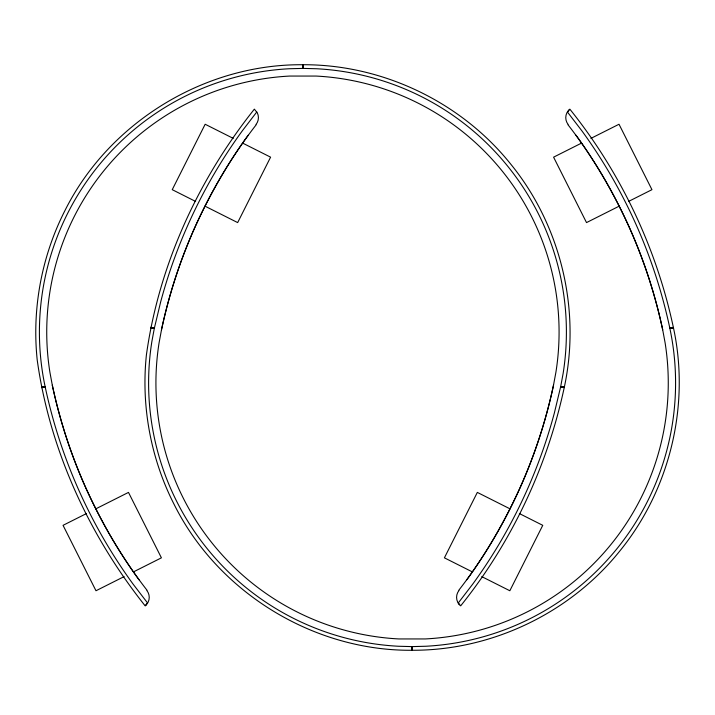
<?xml version="1.0" encoding="UTF-8"?>
<svg xmlns="http://www.w3.org/2000/svg" width="715" height="715" viewBox="0 0 715 715"><rect width="100%" height="100%" fill="white"/><g stroke="black" fill="none" stroke-linecap="round" stroke-linejoin="round"><path stroke-width="1.07" d="M302.722 68.399L303.089 64.734L303.089 68.399L316.522 68.747A263.674 263.674 0 0 1 563.152 373.31L560.667 386.708L554.357 413.002A520.055 520.055 0 0 1 472.758 584.075L458.199 603.058M248.177 135.242A512.449 512.449 0 0 0 161.483 329.821A512.092 512.092 0 0 1 194.569 228.058C211.175 191.45 231.526 156.451 256.238 124.705L256.006 124.526A10.984 10.984 0 0 0 257.302 112.818L254.352 109.145C198.109 179.867 158.864 265.238 146.396 354.989C141.025 406.066 150.758 458.547 174.076 504.307C217.914 592.386 313.528 651.07 411.911 650.275L412.278 646.601M256.801 111.942L242.242 130.925A520.055 520.055 0 0 0 160.643 301.998L154.333 328.292L150.713 327.711L154.369 328.114M553.508 385.179L555.921 372.166A256.363 256.363 0 0 0 316.137 76.058L289.673 76.058A256.363 256.363 0 0 0 49.889 372.166L52.302 385.179A512.092 512.092 0 0 0 85.389 486.942C101.986 523.55 122.345 558.549 147.058 590.295L146.825 590.474A10.984 10.984 0 0 1 148.121 602.182L145.163 605.855C88.928 535.133 49.684 449.762 37.216 360.011C31.844 308.934 41.568 256.453 64.886 210.693C108.734 122.623 204.338 63.921 302.722 64.734L302.91 64.725C382.364 64.404 460.773 101.843 510.492 163.824C560.739 225.288 581.063 309.684 564.296 387.289L564.215 387.646C547.163 467.101 511.529 542.471 460.657 605.864L457.698 602.182A10.984 10.984 0 0 1 458.994 590.474L458.762 590.295C483.474 558.549 503.825 523.55 520.431 486.942A512.092 512.092 0 0 0 553.517 385.179A512.449 512.449 0 0 1 466.824 579.758M152.501 327.72L153.001 328.203L150.793 327.354L153.323 328.265L150.901 327.756M564.162 387.637L560.703 386.52L563.778 387.548M146.262 604.836L147.621 603.058L133.053 584.075A520.028 520.028 0 0 1 45.179 386.887L41.604 387.646L45.099 386.529A263.674 263.674 0 0 1 289.289 68.747L303.089 68.399L302.722 64.734M161.492 329.821L159.079 342.834A256.363 256.363 0 0 0 398.863 638.942L425.327 638.942A256.363 256.363 0 0 0 665.111 342.834L662.698 329.821A512.092 512.092 0 0 0 629.611 228.058C613.014 191.45 592.655 156.451 567.942 124.705L568.175 124.526A10.984 10.984 0 0 1 566.879 112.818L569.837 109.145C620.781 172.619 656.495 248.123 673.432 327.72L670.858 328.265L673.432 327.72C690.306 405.298 669.884 489.721 619.673 551.176C569.998 613.104 491.67 650.552 412.278 650.266L412.09 646.61L398.478 646.253A263.674 263.674 0 0 1 151.848 341.69L154.333 328.292L153.403 327.908M44.178 386.913C41.881 387.387 40.719 387.879 42.114 387.164M672.887 327.836L673.423 327.72M41.568 387.28L42.364 387.485M567.379 111.942L581.947 130.925A520.028 520.028 0 0 1 669.821 328.114L673.298 327.381M153.046 328.024L154.297 328.48M561.597 387.092L563.992 387.226M562.776 387.342L563.232 387.441M151.678 327.917L150.793 327.354L152.411 328.078M151.991 327.613L151.473 327.872M567.504 111.719L569.22 109.663M672.967 327.443L669.821 328.114M42.292 387.119L43.034 387.342L42.185 387.521M672.243 327.792L672.037 328.015M42.998 387.164C42.73 386.949 42.945 387.494 44.142 386.735L45.179 386.887M146.083 605.015L145.395 605.677M43.302 387.28L43.821 386.797M412.278 650.266L412.09 646.61L425.711 646.253A263.674 263.674 0 0 0 669.892 328.471L671.403 327.783M671.188 328.203L671.698 327.72L671.144 328.024M44.482 386.663L45.099 386.529L43.552 387.038M590.885 138.406L619.02 124.249L651.946 189.672L628.565 201.433M581.465 143.143L553.589 157.166L586.514 222.597L619.172 206.161M86.435 513.567L63.054 525.328L95.98 590.751L124.115 576.594M95.828 508.839L128.486 492.403L161.411 557.834L133.535 571.857M670.822 328.087L669.857 328.292L670.518 328.337M412.09 648.523L411.911 646.601L411.911 650.275L411.911 646.601M303.089 68.399L302.91 67.407L302.722 68.122M302.91 66.477L302.91 64.779L302.91 67.407M153.707 328.167L151.723 327.738M562.544 387.101L563.661 387.342M233.242 138.379L205.16 124.249L172.244 189.672L195.642 201.451M242.725 143.143L270.592 157.166L237.666 222.597L205.008 206.161M509.992 508.839L477.334 492.403L444.408 557.834L472.275 571.857M519.358 513.549L542.756 525.328L509.84 590.751L481.758 576.621M561.338 386.663L562.213 387.217M459.575 604.854L458.985 604.184M562.589 386.922L563.438 387.476M458.378 603.38L458.78 603.907M138.987 579.758A512.449 512.449 0 0 1 52.302 385.179M576.013 135.242A512.449 512.449 0 0 1 662.698 329.821"/></g></svg>
